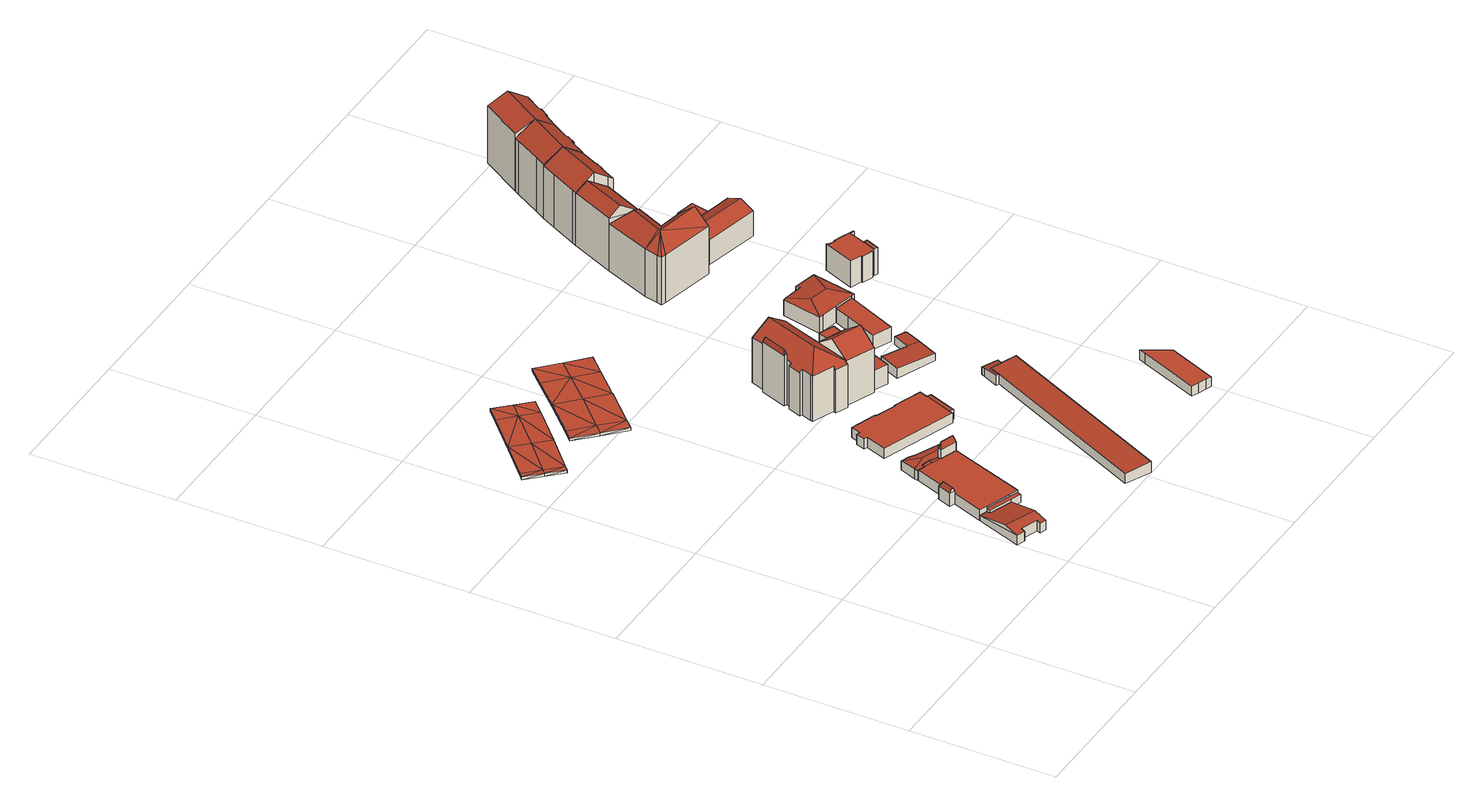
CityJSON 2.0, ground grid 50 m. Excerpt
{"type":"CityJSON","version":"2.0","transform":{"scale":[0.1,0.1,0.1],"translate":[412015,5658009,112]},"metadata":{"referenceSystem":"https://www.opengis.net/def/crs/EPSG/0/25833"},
"CityObjects":{
"building1":{"type":"Building","attributes":{"Dachtyp_tdc":"tdcFreeFormRoof","Gemeindeschluessel":14612000,"Dachneigung":13.23,"QualitaetDacherkennung":91,"Geometrietyp2DReferenz":"3000","measuredHeight":4.57,"function":"31001_9998","roofType":"5000"},"geometry":[{"type":"Solid","lod":"2","boundaries":[[[[0,1,2,3]],[[1,4,5,2]],[[4,6,7,5]],[[6,8,9,7]],[[8,10,11,9]],[[10,12,13,11]],[[12,14,15,13]],[[14,16,17,15]],[[16,18,19,17]],[[18,0,3,19]],[[20,6,4,1,0,21]],[[8,20,21,18,16,14,12,10]],[[8,6,20]],[[0,18,21]],[[3,2,5,7,9,11,13,15,17,19]]]],"semantics":{"surfaces":[{"type":"WallSurface"},{"type":"RoofSurface"},{"type":"GroundSurface"}],"values":[[0,0,0,0,0,0,0,0,0,0,1,1,0,0,2]]}}]},
"building2":{"type":"Building","attributes":{"Erfassungsdatum_Objekt":"2022-03-29","BodenHoehe":119.05,"gemHoehe":0,"BauwerkHoehe":1,"Breite":14,"Gemeindeschluessel":"14612000","Geometrietyp2DReferenz":"3000","measuredHeight":1,"function":"53001_1800"},"geometry":[{"type":"MultiSurface","lod":"2","boundaries":[[[22,23,24]],[[22,24,25]],[[25,24,26]],[[26,24,27]],[[26,27,28]],[[26,28,29]],[[29,28,30]],[[30,28,31]],[[23,32,33]],[[23,33,24]],[[24,33,27]],[[27,33,34]],[[27,34,35]],[[27,35,28]],[[28,35,36]],[[28,36,31]],[[31,36,37]],[[23,22,38]],[[23,38,39]],[[22,25,40]],[[22,40,38]],[[25,26,41]],[[25,41,40]],[[26,29,42]],[[26,42,41]],[[29,30,43]],[[29,43,42]],[[30,31,44]],[[30,44,43]],[[31,37,45]],[[31,45,44]],[[37,36,46]],[[37,46,45]],[[36,35,47]],[[36,47,46]],[[35,34,48]],[[35,48,47]],[[34,33,49]],[[34,49,48]],[[33,32,50]],[[33,50,49]],[[32,23,39]],[[32,39,50]],[[51,39,38]],[[40,51,38]],[[41,51,40]],[[52,51,41]],[[53,52,41]],[[42,53,41]],[[43,53,42]],[[44,53,43]],[[49,50,39]],[[51,49,39]],[[52,49,51]],[[48,49,52]],[[47,48,52]],[[53,47,52]],[[46,47,53]],[[44,46,53]],[[45,46,44]]],"semantics":{"surfaces":[{"type":"RoofSurface"},{"type":"WallSurface"},{"type":"GroundSurface"}],"values":[0,0,0,0,0,0,0,0,0,0,0,0,0,0,0,0,0,1,1,1,1,1,1,1,1,1,1,1,1,1,1,1,1,1,1,1,1,1,1,1,1,1,1,2,2,2,2,2,2,2,2,2,2,2,2,2,2,2,2,2]}}]},
"building3":{"type":"Building","attributes":{"Gemeindeschluessel":14612000,"Geometrietyp2DReferenz":"3000","function":"31001_9998","roofType":"9999"},"children":["building3-1","building3-2","building3-3","building3-4"]},
"building3-1":{"type":"BuildingPart","attributes":{"Dachtyp_tdc":"tdcFreeFormRoof","Dachneigung":61.68,"QualitaetDacherkennung":23,"Geometrietyp2DReferenz":"3000","measuredHeight":6.51,"roofType":"5000"},"parents":["building3"],"geometry":[{"type":"MultiSurface","lod":"2","boundaries":[[[54,55,56,57]],[[55,58,59,60,56]],[[61,58,55]],[[62,61,55,54]],[[62,54,63]],[[61,62,63,58]],[[64,57,56,60]],[[63,54,57,64,65]]],"semantics":{"surfaces":[{"type":"WallSurface"},{"type":"RoofSurface"},{"type":"GroundSurface"}],"values":[0,0,1,1,0,1,2,0]}}]},
"building3-2":{"type":"BuildingPart","attributes":{"Dachtyp_tdc":"tdcPolyFlatRoof","Dachneigung":0,"QualitaetDacherkennung":5,"Geometrietyp2DReferenz":"3000","measuredHeight":3.08,"roofType":"1000"},"parents":["building3"],"geometry":[{"type":"MultiSurface","lod":"2","boundaries":[[[66,67,68,69]],[[67,70,7,68]],[[70,71,5,7]],[[71,72,2,5]],[[72,71,70,67,66]],[[69,68,7,5,2]]],"semantics":{"surfaces":[{"type":"WallSurface"},{"type":"RoofSurface"},{"type":"GroundSurface"}],"values":[0,0,0,0,1,2]}}]},
"building3-3":{"type":"BuildingPart","attributes":{"Dachtyp_tdc":"tdcPolyFlatRoof","Dachneigung":0,"QualitaetDacherkennung":25,"Geometrietyp2DReferenz":"3000","measuredHeight":3.81,"roofType":"1000"},"parents":["building3"],"geometry":[{"type":"MultiSurface","lod":"2","boundaries":[[[73,74,75]],[[73,76,77,74]],[[76,78,79,77]],[[78,80,66,69,79]],[[81,82,3,2,72]],[[82,65,64,3]],[[59,83,84,60]],[[83,85,86,84]],[[85,87,86]],[[85,83,59,65,82,81,80,78,76,73,88,89]],[[74,77,79,69,2,3,64,60,84,86]]],"semantics":{"surfaces":[{"type":"WallSurface"},{"type":"RoofSurface"},{"type":"GroundSurface"}],"values":[0,0,0,0,0,0,0,0,0,1,2]}}]},
"building3-4":{"type":"BuildingPart","attributes":{"Dachtyp_tdc":"tdcGableRoof","Dachneigung":10.16,"QualitaetDacherkennung":60,"Geometrietyp2DReferenz":"3000","measuredHeight":4.04,"roofType":"3100"},"parents":["building3"],"geometry":[{"type":"MultiSurface","lod":"2","boundaries":[[[87,90,91,86]],[[90,92,93,91]],[[92,75,74,93]],[[92,90,94]],[[90,87,89,95,94]],[[75,92,94,95,88]],[[86,91,93,74]]],"semantics":{"surfaces":[{"type":"WallSurface"},{"type":"RoofSurface"},{"type":"GroundSurface"}],"values":[0,0,0,0,1,1,2]}}]},
"building4":{"type":"Building","attributes":{"Gemeindeschluessel":14612000,"Geometrietyp2DReferenz":"3000","function":"31001_9998","roofType":"9999"},"children":["building4-1","building4-2"]},
"building4-1":{"type":"BuildingPart","attributes":{"Dachtyp_tdc":"tdcFreeFormRoof","Dachneigung":73.87,"QualitaetDacherkennung":8,"Geometrietyp2DReferenz":"3000","measuredHeight":9.38,"roofType":"5000"},"parents":["building4"],"geometry":[{"type":"MultiSurface","lod":"2","boundaries":[[[96,97,98,99,100]],[[101,97,96]],[[102,101,96,103]],[[99,98,104,105]],[[97,106,104,98]],[[106,103,107,105,104]],[[102,103,106]],[[101,102,106,97]]],"semantics":{"surfaces":[{"type":"WallSurface"},{"type":"RoofSurface"},{"type":"GroundSurface"}],"values":[0,1,1,2,0,0,1,1]}}]},
"building4-2":{"type":"BuildingPart","attributes":{"Dachtyp_tdc":"tdcHipAndGableRoof","Dachneigung":12.29,"QualitaetDacherkennung":27,"Geometrietyp2DReferenz":"3000","measuredHeight":4,"roofType":"5000"},"parents":["building4"],"geometry":[{"type":"MultiSurface","lod":"2","boundaries":[[[108,109,110,111]],[[109,112,113,110]],[[112,100,99,113]],[[107,90,114,105]],[[90,115,116,114]],[[115,117,118,116]],[[117,119,120,118]],[[119,121,122,120]],[[121,123,124,122]],[[123,125,126,124]],[[125,108,111,126]],[[121,119,127]],[[119,117,115,90,107,100,112,127]],[[112,109,108,125,123,121,127]],[[111,110,113,99,105,114,116,118,120,122,124,126]]],"semantics":{"surfaces":[{"type":"WallSurface"},{"type":"RoofSurface"},{"type":"GroundSurface"}],"values":[0,0,0,0,0,0,0,0,0,0,0,1,1,1,2]}}]},
"building5":{"type":"Building","attributes":{"BodenHoehe":117.5,"gemHoehe":0,"BauwerkHoehe":1,"Breite":19,"Erfassungsdatum_Objekt":"2022-03-29","Gemeindeschluessel":"14612000","Geometrietyp2DReferenz":"3000","measuredHeight":1,"function":"53001_1800"},"geometry":[{"type":"MultiSurface","lod":"2","boundaries":[[[128,129,130]],[[128,130,131]],[[131,130,132]],[[132,130,133]],[[132,133,134]],[[132,134,135]],[[135,134,136]],[[136,134,137]],[[129,138,139]],[[129,139,130]],[[130,139,133]],[[133,139,140]],[[133,140,141]],[[133,141,134]],[[134,141,142]],[[134,142,137]],[[137,142,143]],[[140,139,144]],[[140,144,145]],[[139,138,146]],[[139,146,144]],[[138,129,147]],[[138,147,146]],[[129,128,148]],[[129,148,147]],[[128,131,149]],[[128,149,148]],[[131,132,150]],[[131,150,149]],[[132,135,151]],[[132,151,150]],[[135,136,152]],[[135,152,151]],[[136,137,153]],[[136,153,152]],[[137,143,154]],[[137,154,153]],[[143,142,155]],[[143,155,154]],[[142,141,156]],[[142,156,155]],[[141,140,145]],[[141,145,156]],[[157,147,148]],[[149,157,148]],[[150,157,149]],[[158,157,150]],[[159,158,150]],[[151,159,150]],[[152,159,151]],[[153,159,152]],[[144,146,147]],[[157,144,147]],[[158,144,157]],[[145,144,158]],[[156,145,158]],[[159,156,158]],[[155,156,159]],[[153,155,159]],[[154,155,153]]],"semantics":{"surfaces":[{"type":"RoofSurface"},{"type":"WallSurface"},{"type":"GroundSurface"}],"values":[0,0,0,0,0,0,0,0,0,0,0,0,0,0,0,0,0,1,1,1,1,1,1,1,1,1,1,1,1,1,1,1,1,1,1,1,1,1,1,1,1,1,1,2,2,2,2,2,2,2,2,2,2,2,2,2,2,2,2,2]}}]},
"building6":{"type":"Building","attributes":{"Gemeindeschluessel":14612000,"Geometrietyp2DReferenz":"3000","function":"31001_9998","roofType":"9999"},"children":["building6-1","building6-2"]},
"building6-1":{"type":"BuildingPart","attributes":{"Dachtyp_tdc":"tdcPolyFlatRoof","Dachneigung":10.21,"QualitaetDacherkennung":76,"Geometrietyp2DReferenz":"3000","measuredHeight":3.68,"roofType":"2100"},"parents":["building6"],"geometry":[{"type":"MultiSurface","lod":"2","boundaries":[[[160,161,162,163]],[[164,165,166,167]],[[164,160,163,165]],[[164,167,161,160]],[[163,162,166,165]]],"semantics":{"surfaces":[{"type":"WallSurface"},{"type":"RoofSurface"},{"type":"GroundSurface"}],"values":[0,0,0,1,2]}}]},
"building6-2":{"type":"BuildingPart","attributes":{"Dachtyp_tdc":"tdcPolyFlatRoof","Dachneigung":0,"QualitaetDacherkennung":24,"Geometrietyp2DReferenz":"3000","measuredHeight":3.64,"roofType":"1000"},"parents":["building6"],"geometry":[{"type":"MultiSurface","lod":"2","boundaries":[[[161,168,169,162]],[[168,170,171,169]],[[170,172,173,171]],[[172,174,175,173]],[[174,176,177,175]],[[176,178,179,177]],[[178,180,181,179]],[[182,183,184,185]],[[183,186,187,184]],[[186,188,189,187]],[[188,190,191,189]],[[190,192,193,191]],[[192,167,166,193]],[[167,192,190,188,186,183,182,180,178,176,174,172,170,168,161]],[[162,169,171,173,175,177,179,181,185,184,187,189,191,193,166]],[[180,182,185,181]]],"semantics":{"surfaces":[{"type":"WallSurface"},{"type":"RoofSurface"},{"type":"GroundSurface"}],"values":[0,0,0,0,0,0,0,0,0,0,0,0,0,1,2,0]}}]},
"building7":{"type":"Building","attributes":{"Dachtyp_tdc":"tdcPolyFlatRoof","Gemeindeschluessel":14612000,"Dachneigung":3.05,"QualitaetDacherkennung":87,"Geometrietyp2DReferenz":"3000","measuredHeight":4.17,"function":"31001_2000","roofType":"2100"},"geometry":[{"type":"Solid","lod":"2","boundaries":[[[[194,195,196,197]],[[195,198,199,196]],[[198,200,201,199]],[[200,202,203,201]],[[202,204,205,203]],[[204,206,207,205]],[[206,194,197,207]],[[206,204,202,200,198,195,194]],[[197,196,199,201,203,205,207]]]],"semantics":{"surfaces":[{"type":"WallSurface"},{"type":"RoofSurface"},{"type":"GroundSurface"}],"values":[[0,0,0,0,0,0,0,1,2]]}}]},
"building8":{"type":"Building","attributes":{"Gemeindeschluessel":14612000,"Geometrietyp2DReferenz":"3000","function":"31001_9998","roofType":"9999"},"children":["building8-1","building8-2","building8-3"]},
"building8-1":{"type":"BuildingPart","attributes":{"Dachtyp_tdc":"tdcHipAndGableRoof","Dachneigung":35.23,"QualitaetDacherkennung":44,"Geometrietyp2DReferenz":"3000","measuredHeight":21.14,"roofType":"5000"},"parents":["building8"],"geometry":[{"type":"MultiSurface","lod":"2","boundaries":[[[208,209,210,211]],[[209,212,213,210]],[[212,214,215,213]],[[216,217,218,219]],[[217,220,221,218]],[[220,222,223,221]],[[222,224,225,223]],[[224,226,227,228,225]],[[229,230,231,232]],[[229,233,234,230]],[[233,235,236,234]],[[235,237,238,236]],[[237,239,240,238]],[[239,241,242,240]],[[241,243,244,242]],[[243,208,211,244]],[[239,237,235,233,229,232,245]],[[232,246,247,248,226,224,222,220,245]],[[220,217,216,214,212,209,208,243,241,239,245]],[[211,210,213,215,219,218,221,223,225,228,249,231,230,234,236,238,240,242,244]]],"semantics":{"surfaces":[{"type":"WallSurface"},{"type":"RoofSurface"},{"type":"GroundSurface"}],"values":[0,0,0,0,0,0,0,0,0,0,0,0,0,0,0,0,1,1,1,2]}}]},
"building8-2":{"type":"BuildingPart","attributes":{"Dachtyp_tdc":"tdcGableRoof","Dachneigung":36.22,"QualitaetDacherkennung":52,"Geometrietyp2DReferenz":"3000","measuredHeight":21.16,"roofType":"3100"},"parents":["building8"],"geometry":[{"type":"MultiSurface","lod":"2","boundaries":[[[227,250,251,228]],[[250,252,253,251]],[[252,254,255,253]],[[254,256,257,255]],[[256,232,231,257]],[[254,252,250,227,248,258]],[[258,246,232,256,254]],[[249,228,251,253,255,257,231]]],"semantics":{"surfaces":[{"type":"WallSurface"},{"type":"RoofSurface"},{"type":"GroundSurface"}],"values":[0,0,0,0,0,1,1,2]}}]},
"building8-3":{"type":"BuildingPart","attributes":{"Dachtyp_tdc":"tdcFreeFormRoof","Dachneigung":74.68,"QualitaetDacherkennung":26,"Geometrietyp2DReferenz":"3000","measuredHeight":20.31,"roofType":"5000"},"parents":["building8"],"geometry":[{"type":"MultiSurface","lod":"2","boundaries":[[[259,260,261,262]],[[260,263,219,261]],[[263,216,219]],[[264,259,262,215,214]],[[265,263,260]],[[266,265,260,259]],[[266,259,264]],[[265,266,264,263]],[[262,261,219,215]]],"semantics":{"surfaces":[{"type":"WallSurface"},{"type":"RoofSurface"},{"type":"GroundSurface"}],"values":[0,0,0,0,1,1,1,1,2]}}]},
"building9":{"type":"Building","attributes":{"Dachtyp_tdc":"tdcPolyFlatRoof","Gemeindeschluessel":14612000,"Dachneigung":0,"QualitaetDacherkennung":77,"Geometrietyp2DReferenz":"3000","measuredHeight":7.06,"function":"31001_9998","roofType":"1000"},"geometry":[{"type":"Solid","lod":"2","boundaries":[[[[267,268,269,270]],[[268,271,272,269]],[[271,273,274,272]],[[273,275,276,274]],[[275,267,270,276]],[[275,273,271,268,267]],[[270,269,272,274,276]]]],"semantics":{"surfaces":[{"type":"WallSurface"},{"type":"RoofSurface"},{"type":"GroundSurface"}],"values":[[0,0,0,0,0,1,2]]}}]},
"building10":{"type":"Building","attributes":{"Dachtyp_tdc":"tdcPolyFlatRoof","Gemeindeschluessel":14612000,"Dachneigung":8.52,"QualitaetDacherkennung":57,"Geometrietyp2DReferenz":"3000","measuredHeight":3.7,"function":"31001_2000","roofType":"2100"},"geometry":[{"type":"Solid","lod":"2","boundaries":[[[[277,278,199,201]],[[278,279,280,199]],[[279,281,282,280]],[[281,283,284,282]],[[283,285,286,284]],[[285,287,205,286]],[[287,288,203,205]],[[288,277,201,203]],[[288,287,285,283,281,279,278,277]],[[201,199,280,282,284,286,205,203]]]],"semantics":{"surfaces":[{"type":"WallSurface"},{"type":"RoofSurface"},{"type":"GroundSurface"}],"values":[[0,0,0,0,0,0,0,0,1,2]]}}]},
"building11":{"type":"Building","attributes":{"Gemeindeschluessel":14612000,"Geometrietyp2DReferenz":"3000","function":"31001_9998","roofType":"9999"},"children":["building11-1","building11-2"]},
"building11-1":{"type":"BuildingPart","attributes":{"Dachtyp_tdc":"tdcPolyFlatRoof","Dachneigung":3.78,"QualitaetDacherkennung":80,"Geometrietyp2DReferenz":"3000","measuredHeight":3.64,"roofType":"2100"},"parents":["building11"],"geometry":[{"type":"MultiSurface","lod":"2","boundaries":[[[289,290,291,292]],[[293,294,295,296]],[[294,297,298,295]],[[297,289,292,298]],[[297,294,293,299,290,289]],[[292,291,296,295,298]]],"semantics":{"surfaces":[{"type":"WallSurface"},{"type":"RoofSurface"},{"type":"GroundSurface"}],"values":[0,0,0,0,1,2]}}]},
"building11-2":{"type":"BuildingPart","attributes":{"Dachtyp_tdc":"tdcPolyFlatRoof","Dachneigung":2.95,"QualitaetDacherkennung":63,"Geometrietyp2DReferenz":"3000","measuredHeight":2.91,"roofType":"2100"},"parents":["building11"],"geometry":[{"type":"MultiSurface","lod":"2","boundaries":[[[290,300,301,291]],[[300,302,303,301]],[[302,304,305,303]],[[304,293,296,305]],[[293,304,302,300,290,299]],[[291,301,303,305,296]]],"semantics":{"surfaces":[{"type":"WallSurface"},{"type":"RoofSurface"},{"type":"GroundSurface"}],"values":[0,0,0,0,1,2]}}]},
"building12":{"type":"Building","attributes":{"Dachtyp_tdc":"tdcPolyFlatRoof","Gemeindeschluessel":14612000,"Dachneigung":0,"QualitaetDacherkennung":88,"Geometrietyp2DReferenz":"3000","measuredHeight":3.57,"function":"31001_2000","roofType":"1000"},"geometry":[{"type":"Solid","lod":"2","boundaries":[[[[306,307,308,309]],[[307,310,311,308]],[[310,312,313,311]],[[312,314,315,313]],[[314,316,317,315]],[[316,318,319,317]],[[318,320,321,319]],[[320,306,309,321]],[[320,318,316,314,312,310,307,306]],[[309,308,311,313,315,317,319,321]]]],"semantics":{"surfaces":[{"type":"WallSurface"},{"type":"RoofSurface"},{"type":"GroundSurface"}],"values":[[0,0,0,0,0,0,0,0,1,2]]}}]},
"building13":{"type":"Building","attributes":{"Dachtyp_tdc":"tdcPolyFlatRoof","Gemeindeschluessel":14612000,"Dachneigung":0,"QualitaetDacherkennung":67,"Geometrietyp2DReferenz":"3000","measuredHeight":5.35,"function":"31001_9998","roofType":"1000"},"geometry":[{"type":"Solid","lod":"2","boundaries":[[[[322,323,324,325]],[[323,326,327,324]],[[326,328,329,327]],[[328,330,331,329]],[[330,322,325,331]],[[330,328,326,323,322]],[[325,324,327,329,331]]]],"semantics":{"surfaces":[{"type":"WallSurface"},{"type":"RoofSurface"},{"type":"GroundSurface"}],"values":[[0,0,0,0,0,1,2]]}}]},
"building14":{"type":"Building","attributes":{"Dachtyp_tdc":"tdcFreeFormRoof","Gemeindeschluessel":14612000,"Dachneigung":10.02,"QualitaetDacherkennung":85,"Geometrietyp2DReferenz":"3000","measuredHeight":7.32,"function":"31001_9998","roofType":"5000"},"geometry":[{"type":"Solid","lod":"2","boundaries":[[[[332,333,334,335]],[[333,336,337,334]],[[336,338,329,337]],[[338,339,327,329]],[[339,340,341,327]],[[340,342,343,341]],[[342,344,345,343]],[[344,346,347,345]],[[346,332,335,347]],[[336,333,348]],[[349,350,344,342]],[[348,333,332,346,350,349]],[[338,336,348,349,342,340,339]],[[346,344,350]],[[335,334,337,329,327,341,343,345,347]]]],"semantics":{"surfaces":[{"type":"WallSurface"},{"type":"RoofSurface"},{"type":"GroundSurface"}],"values":[[0,0,0,0,0,0,0,0,0,1,1,1,1,0,2]]}}]},
"building15":{"type":"Building","attributes":{"Dachtyp_tdc":"tdcFreeFormRoof","Gemeindeschluessel":14612000,"Dachneigung":40.23,"QualitaetDacherkennung":28,"Geometrietyp2DReferenz":"3000","measuredHeight":22.33,"function":"31001_9998","roofType":"5000"},"geometry":[{"type":"Solid","lod":"2","boundaries":[[[[351,352,353,354]],[[352,355,356,353]],[[355,357,358,356]],[[357,359,360,358]],[[359,361,362,360]],[[361,363,364,362]],[[363,365,366,364]],[[365,367,368,366]],[[367,351,354,368]],[[369,365,370]],[[369,367,365]],[[367,369,351]],[[370,365,363]],[[371,369,370,363,361]],[[372,373,371,361,359]],[[372,359,357]],[[373,372,357,355]],[[373,355,371]],[[355,369,371]],[[352,369,355]],[[369,352,351]],[[354,353,356,358,360,362,364,366,368]]]],"semantics":{"surfaces":[{"type":"WallSurface"},{"type":"RoofSurface"},{"type":"GroundSurface"}],"values":[[0,0,0,0,0,0,0,0,0,1,1,1,0,1,1,1,1,1,1,1,1,2]]}}]},
"building16":{"type":"Building","attributes":{"Dachtyp_tdc":"tdcGableRoof","Gemeindeschluessel":14612000,"Dachneigung":35.31,"QualitaetDacherkennung":84,"Geometrietyp2DReferenz":"3000","measuredHeight":22.14,"function":"31001_9998","roofType":"3100"},"geometry":[{"type":"Solid","lod":"2","boundaries":[[[[374,375,376,377]],[[375,378,379,376]],[[378,380,381,379]],[[380,374,377,381]],[[378,375,382]],[[374,380,383]],[[375,374,383,382]],[[380,378,382,383]],[[377,376,379,381]]]],"semantics":{"surfaces":[{"type":"WallSurface"},{"type":"RoofSurface"},{"type":"GroundSurface"}],"values":[[0,0,0,0,0,0,1,1,2]]}}]},
"building17":{"type":"Building","attributes":{"Gemeindeschluessel":14612000,"Geometrietyp2DReferenz":"3000","function":"31001_9998","roofType":"9999"},"children":["building17-1","building17-2"]},
"building17-1":{"type":"BuildingPart","attributes":{"Dachtyp_tdc":"tdcPolyFlatRoof","Dachneigung":4.54,"QualitaetDacherkennung":46,"Geometrietyp2DReferenz":"3000","measuredHeight":9.83,"roofType":"2100"},"parents":["building17"],"geometry":[{"type":"MultiSurface","lod":"2","boundaries":[[[384,385,386,387,388]],[[385,389,390,386]],[[389,391,392,393,390]],[[391,389,385,384]],[[387,386,390,393]]],"semantics":{"surfaces":[{"type":"WallSurface"},{"type":"RoofSurface"},{"type":"GroundSurface"}],"values":[0,0,0,1,2]}}]},
"building17-2":{"type":"BuildingPart","attributes":{"Dachtyp_tdc":"tdcPolyFlatRoof","Dachneigung":0,"QualitaetDacherkennung":70,"Geometrietyp2DReferenz":"3000","measuredHeight":9.56,"roofType":"1000"},"parents":["building17"],"geometry":[{"type":"MultiSurface","lod":"2","boundaries":[[[394,395,396,397]],[[395,398,399,396]],[[398,400,401,399]],[[400,402,403,401]],[[402,404,405,403]],[[404,406,407,405]],[[406,408,409,407]],[[408,410,411,409]],[[410,412,413,411]],[[412,388,387,413]],[[392,414,415,393]],[[414,416,417,415]],[[416,418,419,417]],[[418,420,421,419]],[[420,422,423,421]],[[422,394,397,423]],[[422,420,418,416,414,392,388,412,410,408,406,404,402,400,398,395,394]],[[397,396,399,401,403,405,407,409,411,413,387,393,415,417,419,421,423]]],"semantics":{"surfaces":[{"type":"WallSurface"},{"type":"RoofSurface"},{"type":"GroundSurface"}],"values":[0,0,0,0,0,0,0,0,0,0,0,0,0,0,0,0,1,2]}}]},
"building18":{"type":"Building","attributes":{"Dachtyp_tdc":"tdcFreeFormRoof","Gemeindeschluessel":14612000,"Dachneigung":24.44,"QualitaetDacherkennung":77,"Geometrietyp2DReferenz":"3000","measuredHeight":11.43,"function":"31001_9998","roofType":"5000"},"geometry":[{"type":"Solid","lod":"2","boundaries":[[[[424,425,426,427]],[[425,428,429,426]],[[428,430,431,429]],[[430,432,433,431]],[[432,434,435,433]],[[434,424,427,435]],[[425,436,437,428]],[[436,424,434,432,430,437]],[[430,428,437]],[[425,424,436]],[[427,426,429,431,433,435]]]],"semantics":{"surfaces":[{"type":"WallSurface"},{"type":"RoofSurface"},{"type":"GroundSurface"}],"values":[[0,0,0,0,0,0,1,1,0,0,2]]}}]},
"building19":{"type":"Building","attributes":{"Dachtyp_tdc":"tdcGableRoof","Gemeindeschluessel":14612000,"Dachneigung":34.93,"QualitaetDacherkennung":86,"Geometrietyp2DReferenz":"3000","measuredHeight":24.02,"function":"31001_9998","roofType":"3100"},"geometry":[{"type":"Solid","lod":"2","boundaries":[[[[438,439,440,441]],[[439,442,443,440]],[[442,444,445,443]],[[444,446,447,445]],[[446,448,449,447]],[[448,450,451,449]],[[450,452,453,451]],[[452,454,455,453]],[[454,456,377,455]],[[456,457,458,377]],[[457,380,381,458]],[[380,459,460,381]],[[459,438,441,460]],[[457,456,454,452,450,448,446,444,442]],[[442,439,438,459,380,457]],[[441,440,443,445,447,449,451,453,455,377,458,381,460]]]],"semantics":{"surfaces":[{"type":"WallSurface"},{"type":"RoofSurface"},{"type":"GroundSurface"}],"values":[[0,0,0,0,0,0,0,0,0,0,0,0,0,1,1,2]]}}]},
"building20":{"type":"Building","attributes":{"Dachtyp_tdc":"tdcPolyFlatRoof","Gemeindeschluessel":14612000,"Dachneigung":0,"QualitaetDacherkennung":64,"Geometrietyp2DReferenz":"3000","measuredHeight":6.62,"function":"31001_9998","roofType":"1000"},"geometry":[{"type":"Solid","lod":"2","boundaries":[[[[461,462,463,464]],[[462,465,466,463]],[[465,467,468,466]],[[467,461,464,468]],[[467,465,462,461]],[[464,463,466,468]]]],"semantics":{"surfaces":[{"type":"WallSurface"},{"type":"RoofSurface"},{"type":"GroundSurface"}],"values":[[0,0,0,0,1,2]]}}]},
"building21":{"type":"Building","attributes":{"Dachtyp_tdc":"tdcFreeFormRoof","Gemeindeschluessel":14612000,"Dachneigung":33.2,"QualitaetDacherkennung":70,"Geometrietyp2DReferenz":"3000","measuredHeight":24,"function":"31001_9998","roofType":"5000"},"geometry":[{"type":"Solid","lod":"2","boundaries":[[[[469,470,471,440]],[[470,472,473,471]],[[474,475,476,477]],[[475,478,479,476]],[[478,480,481,479]],[[480,482,483,481]],[[482,484,485,483]],[[484,486,445,485]],[[486,469,440,445]],[[487,474,488,472,470,469,442]],[[478,475,487,442,486,484,482,480]],[[469,486,442]],[[475,474,487]],[[440,471,473,489,477,476,479,481,483,485,445]],[[472,488,489,473]],[[488,474,477,489]]]],"semantics":{"surfaces":[{"type":"WallSurface"},{"type":"RoofSurface"},{"type":"GroundSurface"}],"values":[[0,0,0,0,0,0,0,0,0,1,1,0,0,2,0,0]]}}]},
"building22":{"type":"Building","attributes":{"Dachtyp_tdc":"tdcFreeFormRoof","Gemeindeschluessel":14612000,"Dachneigung":33.73,"QualitaetDacherkennung":49,"Geometrietyp2DReferenz":"3000","measuredHeight":23.98,"function":"31001_9998","roofType":"5000"},"geometry":[{"type":"Solid","lod":"2","boundaries":[[[[475,490,477,476]],[[490,491,489,477]],[[491,492,493,489]],[[492,494,495,493]],[[494,496,497,495]],[[496,498,499,497]],[[498,500,501,499]],[[500,502,503,501]],[[502,475,476,503]],[[487,504,492,491,490]],[[496,494,504,487,475,502,500,498]],[[490,475,487]],[[494,492,504]],[[476,477,489,493,495,497,499,501,503]]]],"semantics":{"surfaces":[{"type":"WallSurface"},{"type":"RoofSurface"},{"type":"GroundSurface"}],"values":[[0,0,0,0,0,0,0,0,0,1,1,0,0,2]]}}]}
},
"vertices":[
[553,331,27],[581,321,27],[581,321,9],[553,331,9],[576,308,30],[576,308,9],[657,279,30],[657,279,9],[605,133,44],[605,133,9],[583,141,44],[583,141,9],[588,154,47],[588,154,9],[529,175,47],[529,175,9],[524,162,44],[524,162,9],[496,172,44],[496,172,9],[622,181,54],[514,220,54],
[6,1595,81],[54,1544,81],[69,1558,81],[21,1609,81],[124,1705,81],[173,1654,81],[278,1755,81],[229,1805,81],[272,1847,81],[321,1796,81],[102,1493,81],[116,1506,81],[220,1603,81],[221,1603,81],[326,1704,81],[369,1746,81],[6,1595,71],[54,1544,71],[21,1609,71],[124,1705,71],[229,1805,71],[272,1847,71],[321,1796,71],[369,1746,71],[326,1704,71],[221,1603,71],[220,1603,71],[116,1506,71],[102,1493,71],[69,1558,71],[173,1654,71],[278,1755,71],
[574,444,57],[591,491,57],[591,491,9],[574,444,9],[608,485,57],[608,485,47],[608,485,9],[597,479,74],[583,441,74],[592,437,57],[592,437,9],[592,437,47],
[698,280,39],[693,266,39],[693,266,9],[698,280,9],[657,279,39],[576,308,39],[581,321,39],
[733,560,47],[733,560,9],[733,560,43],[790,540,47],[790,540,9],[791,540,47],[791,540,9],[698,280,47],[581,321,47],[553,331,47],[647,591,47],[647,591,9],[674,582,47],[674,582,9],[674,582,44],[711,568,47],[687,577,47],
[679,595,44],[679,595,9],[738,573,43],[738,573,9],[704,586,49],[699,573,49],
[795,553,78],[790,540,78],[790,540,8],[795,553,8],[795,553,44],[786,549,102],[742,564,102],[738,573,78],[733,560,8],[738,573,8],[733,560,78],[738,573,44],
[719,640,41],[811,599,42],[811,599,8],[719,640,8],[802,573,48],[802,573,8],[679,595,8],[674,582,41],[674,582,8],[647,591,41],[647,591,8],[651,605,43],[651,605,8],[671,661,41],[671,661,8],[672,663,40],[672,663,8],[705,652,40],[705,652,8],[707,611,48],
[271,1575,65],[338,1508,65],[366,1536,65],[299,1603,65],[400,1706,65],[468,1639,65],[548,1723,65],[480,1789,65],[535,1846,65],[604,1780,65],[406,1441,65],[434,1470,65],[536,1573,65],[536,1574,65],[617,1657,65],[672,1715,65],[434,1470,55],[536,1573,55],[406,1441,55],[338,1508,55],[271,1575,55],[299,1603,55],[400,1706,55],[480,1789,55],[535,1846,55],[604,1780,55],[672,1715,55],[617,1657,55],[536,1574,55],[366,1536,55],[468,1639,55],[548,1723,55],
[979,651,42],[963,657,45],[963,657,8],[979,651,8],[1014,747,42],[1014,747,8],[997,753,8],[997,753,45],
[962,657,45],[962,657,8],[958,643,45],[958,643,8],[699,736,45],[699,736,8],[724,807,45],[724,807,8],[713,812,45],[713,812,8],[724,843,45],[724,843,8],[736,839,45],[736,839,8],[748,873,45],[838,841,45],[838,841,8],[748,873,8],[837,838,45],[837,838,8],[908,812,45],[908,812,8],[909,816,45],[909,816,8],[1007,780,45],[1007,780,8],
[1020,0,46],[933,41,41],[933,41,5],[1020,0,5],[1205,619,41],[1205,619,5],[1222,657,41],[1222,657,5],[1244,646,43],[1244,646,5],[1266,636,44],[1266,636,5],[1308,617,46],[1308,617,5],
[774,1065,163],[791,1110,163],[791,1110,5],[774,1065,5],[800,1107,171],[800,1107,5],[808,1127,171],[808,1127,5],[840,1218,171],[859,1272,171],[859,1272,5],[840,1218,5],[920,1249,216],[920,1249,5],[982,1226,170],[982,1226,5],[961,1169,170],[961,1169,5],[933,1090,170],[933,1090,168],[933,1090,5],[885,968,170],[885,968,5],[888,967,5],[888,967,170],[882,959,163],[882,959,5],[840,977,164],[840,977,5],[844,986,170],[844,986,5],[768,1017,171],[768,1017,5],[771,1026,171],[771,1026,5],[784,1061,171],[784,1061,5],[851,1056,216],[889,968,170],[910,1028,170],[932,1088,170],[910,1028,5],
[1033,1048,169],[1033,1048,5],[1038,1046,168],[1038,1046,5],[1013,986,217],[1013,986,5],[988,926,170],[988,926,5],[910,1028,217],
[798,1131,189],[831,1222,189],[831,1222,5],[798,1131,5],[840,1218,189],[808,1127,189],[834,1215,208],[805,1134,208],
[1046,912,77],[997,934,77],[997,934,6],[1046,912,6],[1091,1168,77],[1091,1168,6],[1092,1170,77],[1092,1170,6],[1143,1149,77],[1143,1149,6],
[1222,657,36],[1205,619,42],[1195,623,42],[1195,623,5],[1219,675,34],[1219,675,5],[1225,688,32],[1225,688,5],[1279,663,32],[1279,663,5],[1266,636,36],[1244,646,36],
[1114,972,43],[1208,933,36],[1208,933,6],[1114,972,6],[1251,915,33],[1219,844,33],[1219,844,6],[1251,915,6],[1084,900,43],[1084,900,6],[1245,917,33],
[1234,991,35],[1234,991,6],[1273,975,33],[1273,975,6],[1276,973,33],[1276,973,6],
[1567,221,39],[1500,55,39],[1500,55,3],[1567,221,3],[1482,62,39],[1482,62,3],[1454,73,39],[1454,73,3],[1429,83,39],[1429,83,3],[1511,287,39],[1511,287,3],[1520,311,39],[1520,311,3],[1538,276,39],[1538,276,3],
[1179,1034,60],[1226,1145,60],[1226,1145,7],[1179,1034,7],[1249,1198,60],[1249,1198,7],[1319,1183,60],[1319,1183,7],[1242,1006,60],[1242,1006,7],
[1286,1356,64],[1365,1337,64],[1365,1337,7],[1286,1356,7],[1332,1181,66],[1332,1181,7],[1319,1183,66],[1249,1198,66],[1192,1211,66],[1192,1211,7],[1176,1214,66],[1176,1214,7],[1206,1354,64],[1206,1354,7],[1283,1339,67],[1283,1339,7],[1301,1260,80],[1230,1275,80],[1214,1352,67],
[1081,1701,180],[1085,1720,180],[1085,1720,6],[1081,1701,6],[1096,1767,180],[1096,1767,6],[1159,1924,180],[1159,1924,6],[1269,1881,180],[1269,1881,6],[1224,1782,180],[1224,1782,6],[1312,1764,180],[1312,1764,6],[1290,1655,180],[1290,1655,6],[1098,1697,180],[1098,1697,6],[1146,1742,226],[1301,1709,228],[1146,1743,226],[1196,1860,229],[1149,1751,227],
[1334,2022,174],[1269,1881,175],[1269,1881,7],[1334,2022,7],[1159,1924,199],[1159,1924,7],[1227,2075,199],[1227,2075,7],[1199,1908,228],[1266,2056,228],
[1538,1260,103],[1549,1256,103],[1549,1256,5],[1538,1260,5],[1538,1260,101],[1531,1210,103],[1531,1210,5],[1520,1215,103],[1520,1215,101],[1520,1215,5],
[1476,1355,101],[1481,1353,101],[1481,1353,5],[1476,1355,5],[1479,1349,101],[1479,1349,5],[1502,1339,101],[1502,1339,5],[1504,1344,101],[1504,1344,5],[1531,1333,101],[1531,1333,5],[1563,1321,101],[1563,1321,5],[1574,1317,101],[1574,1317,5],[1572,1312,101],[1572,1312,5],[1560,1317,101],[1560,1317,5],[1509,1219,101],[1509,1219,5],[1508,1214,101],[1508,1214,5],[1471,1229,101],[1471,1229,5],[1472,1234,101],[1472,1234,5],[1433,1249,101],[1433,1249,5],
[1545,1729,100],[1522,1629,100],[1522,1629,9],[1545,1729,9],[1329,1673,100],[1329,1673,9],[1351,1772,100],[1351,1772,9],[1415,1758,100],[1415,1758,9],[1480,1743,100],[1480,1743,9],[1533,1678,123],[1340,1723,123],
[1279,2177,200],[1304,2226,200],[1304,2226,7],[1279,2177,7],[1361,2192,247],[1361,2192,7],[1421,2156,198],[1421,2156,7],[1395,2100,197],[1395,2100,7],[1400,2097,193],[1400,2097,7],[1384,2067,193],[1384,2067,7],[1379,2069,197],[1379,2069,7],[1351,2014,197],[1351,2014,7],[1334,2022,210],[1288,2045,247],[1288,2045,7],[1234,2088,200],[1234,2088,7],
[1498,1824,78],[1480,1743,78],[1480,1743,12],[1498,1824,12],[1415,1758,78],[1415,1758,12],[1433,1839,78],[1433,1839,12],
[1304,2226,203],[1326,2262,203],[1326,2262,7],[1377,2350,202],[1377,2350,7],[1439,2336,242],[1504,2297,202],[1504,2297,7],[1439,2336,7],[1470,2241,202],[1470,2241,7],[1477,2237,197],[1477,2237,7],[1458,2205,197],[1458,2205,7],[1451,2209,202],[1451,2209,7],[1421,2156,201],[1446,2332,247],[1387,2368,201],[1387,2368,7],
[1439,2336,243],[1387,2368,218],[1475,2510,218],[1475,2510,7],[1595,2438,200],[1595,2438,7],[1559,2379,199],[1559,2379,7],[1565,2376,195],[1565,2376,7],[1545,2344,195],[1545,2344,7],[1539,2347,200],[1539,2347,7],[1535,2474,247]
]}
